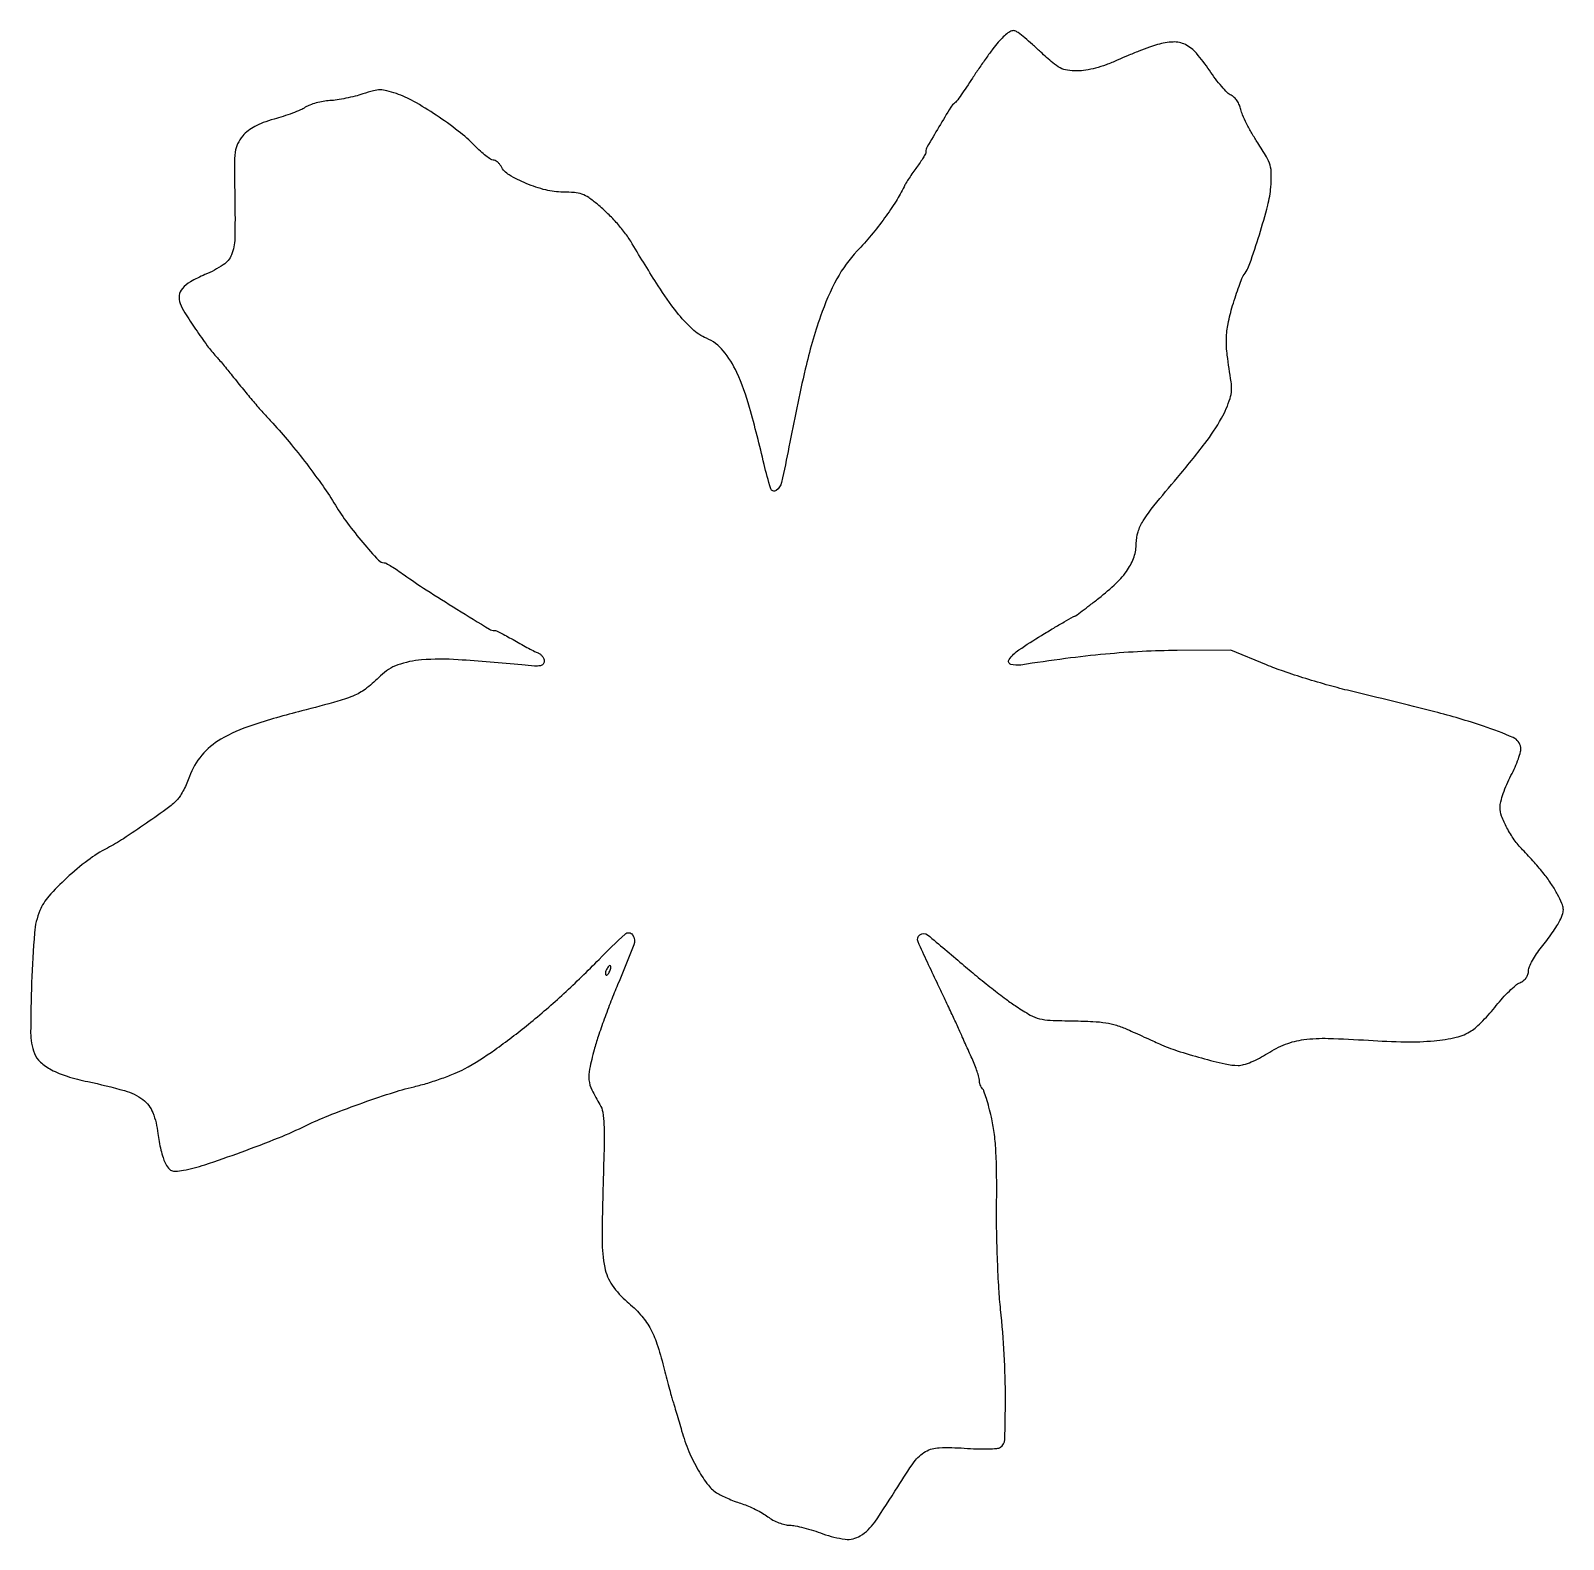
# Model space of a CAD drawing. Extents: x 1 to 431, y 1 to 424.
import ezdxf

# ---------------------------------------------------------------- set-up
doc = ezdxf.new("R2010")
doc.units = 0

msp = doc.modelspace()

# ---------------------------------------------------------------- linework, layer by layer
for points in [[(272.302407, 421.068053, 0.013613), (270.820859, 419.202508, 0.005432), (268.889015, 416.57003, 0.00537), (266.865783, 413.684336, 0.006737), (265.055433, 410.964471, -0.004371), (263.415971, 408.475892, -0.006181), (261.909747, 406.291339, -0.003717), (260.609116, 404.482661, -0.083709), (260.150232, 404.035107, 0.103789), (258.987443, 402.807006, 0.003819), (255.65837, 397.298482, 0.003203), (252.362604, 391.667914, 0.131541), (252, 390.313469, -0.12107), (251.867624, 389.774791, -0.013135), (251.240273, 388.648494, -0.015493), (250.404149, 387.330888, -0.011909), (249.413695, 385.94428, 0.008845), (248.353368, 384.478921, 0.007947), (247.306106, 382.924257, 0.007992), (246.411079, 381.499607, 0.024703), (245.870756, 380.5, -0.029874), (243.636149, 376.466158, -0.016221), (240.443791, 371.780346, -0.015524), (236.695856, 366.966487, -0.016683), (232.74198, 362.512134, 0.06643), (227.075601, 354.685502, 0.039813), (222.446419, 344.161451, 0.027343), (218.18827, 329.361098, 0.009354), (213.602702, 307.5, -0.007619), (211.555707, 297.569952, -0.187588), (210.023543, 295.278637, -0.507039), (208.496171, 295.798376, -0.018926), (206.633454, 302.62352, 0.010661), (202.553663, 318.607552, 0.039165), (198.981361, 328.408569, 0.065588), (195.171982, 334.500891, 0.119578), (190.503456, 337.998518, -0.086855), (186.485122, 340.621073, -0.038342), (182.18178, 345.309104, -0.02484), (176.941273, 352.707056, -0.00741), (169.686046, 364.49209, 0.025938), (167.80122, 367.313979, 0.02056), (165.489639, 370.16169, 0.019643), (162.829806, 372.947608, 0.018318), (159.898807, 375.584544, 0.022948), (157.452623, 377.44458, 0.066055), (155.558286, 378.412338, 0.064288), (153.448151, 378.866482, 0.0209), (150.255299, 379, -0.061074), (145.403525, 379.594858, -0.037791), (139.943331, 381.40153, -0.037101), (135.186679, 383.8133, -0.134391), (132.869835, 386.25, 0.051147), (132.416573, 386.919383, 0.050511), (131.835143, 387.485937, 0.055039), (131.219428, 387.873281, 0.113375), (130.667764, 388, -0.148376), (129.966552, 388.212771, -0.017443), (128.626628, 389.177647, -0.019669), (127.082585, 390.473698, -0.014918), (125.491202, 392.00901, 0.034143), (120.889597, 396.119133, 0.018243), (114.699282, 400.578774, 0.018038), (108.390769, 404.461749, 0.046854), (103.52855, 406.644972, 0.019965), (100.8267, 407.446746, 0.064834), (98.9747, 407.668295, 0.061198), (97.071337, 407.414286, 0.016444), (94.141801, 406.547099, -0.01792), (91.94765, 405.904634, -0.011999), (89.397936, 405.321034, -0.012092), (86.897093, 404.874133, -0.023208), (84.871537, 404.658118, 0.028562), (83.01454, 404.439957, 0.022901), (81.049764, 404.000909, 0.023458), (79.266279, 403.424594, 0.053057), (78, 402.788566, -0.040483), (76.62727, 402.055372, -0.011574), (74.389982, 401.144875, -0.011571), (71.808406, 400.23107, -0.012042), (69.221216, 399.450597, 0.019925), (66.209477, 398.490005, 0.035595), (63.837043, 397.431241, 0.042573), (61.958655, 396.211267, 0.052595), (60.455549, 394.764803, 0.062251), (59.01795, 392.547245, 0.081748), (58.334445, 390.237326, 0.032849), (58.116524, 386.540728, 0.002794), (58.234332, 377.024406, -0.009067), (58.232499, 365.974731, -0.089808), (57.32578, 361.442042, -0.155413), (55.005612, 358.601636, -0.04284), (49.858705, 355.843871, 0.02571), (45.782461, 353.836134, 0.088924), (43.515414, 351.97852, 0.146624), (42.643116, 350.002866, 0.122591), (42.917136, 347.717948, 0.050348), (44.19672, 345.160603, 0.008263), (47.236198, 340.532186, 0.00954), (50.505978, 335.919736, 0.02759), (53, 332.903576, -0.010022), (53.773251, 332.032621, -0.002844), (54.940625, 330.647549, -0.002864), (56.241411, 329.06794, -0.003027), (57.5, 327.502343, 0.003371), (60.654651, 323.583705, 0.005197), (63.440361, 320.242238, 0.005662), (66.104248, 317.184437, 0.005378), (68.882269, 314.134288, -0.014429), (73.471085, 308.909036, -0.009857), (78.390852, 302.725539, -0.009938), (82.956419, 296.49626, -0.017565), (86.435451, 291.15679, 0.024453), (89.801277, 286.143368, 0.01589), (94.146046, 280.680908, 0.008729), (98.500896, 275.727241, 0.2111), (100.146636, 275, -0.129504), (100.678623, 274.859861, -0.007516), (102.142047, 274.00206, -0.011007), (103.865393, 272.904185, -0.007848), (105.747685, 271.602759, 0.012061), (111.895974, 267.427923, 0.004805), (120.516241, 261.990018, 0.001263), (129.643539, 256.385933, 0.137894), (131.016317, 256, -0.107694), (131.579193, 255.87734, -0.007428), (133.057124, 255.174364, -0.010308), (134.804424, 254.265928, -0.007554), (136.705994, 253.189325, 0.005151), (138.66972, 252.065032, 0.005571), (140.605823, 251.011016, 0.00527), (142.284828, 250.143611, 0.026681), (143.25, 249.72071, -0.076562), (143.918976, 249.344364, -0.065294), (144.485938, 248.76563, -0.067333), (144.869299, 248.080684, -0.094226), (145, 247.39329, -0.180775), (144.689828, 246.563429, -0.173658), (143.905687, 246.12323, -0.059024), (142.280354, 246.042321, -0.007349), (138.75, 246.335554, 0.007613), (120.864573, 247.811637, 0.036011), (110.584658, 247.761538, 0.066675), (103.913721, 246.339547, 0.111009), (99.080311, 243.280311, -0.029548), (95.274984, 239.899997, -0.062211), (91.897007, 237.861438, -0.037063), (87.146183, 236.156134, -0.00512), (77, 233.453837, 0.015642), (62.956509, 229.39527, 0.054285), (54.340897, 225.53662, 0.08482), (48.935817, 220.995263, 0.091151), (45.507471, 215.021174, -0.018457), (44.78365, 213.188217, -0.01637), (43.8993, 211.337398, -0.016662), (42.992908, 209.723816, -0.047349), (42.22367, 208.69011, -0.051312), (39.667386, 206.384504, -0.006058), (33.426269, 201.936133, -0.007632), (26.983415, 197.604967, -0.024235), (22.5, 194.989319, 0.041438), (16.993048, 191.517561, 0.02538), (11.098789, 186.592326, 0.024643), (6.054424, 181.438829, 0.08303), (3.558653, 177.455721, 0.079354), (2.057587, 171.205129, 0.009895), (1.252453, 157.222897, 0.009273), (0.982937, 143.176416, 0.091242), (2.045845, 137.379419, 0.119948), (3.719863, 134.943387, 0.060644), (6.793433, 132.800589, 0.046253), (11.205581, 130.959857, 0.023962), (16.990322, 129.452625, -0.016813), (27.312455, 126.920144, -0.09106), (32.469788, 124.391654, -0.142458), (35.232659, 120.759762, -0.063776), (36.672011, 114.876483, 0.017373), (37.007758, 112.613674, 0.014921), (37.513916, 110.260686, 0.015174), (38.102424, 108.151242, 0.04115), (38.684645, 106.713086, 0.035499), (39.609202, 105.163296, 0.143311), (40.458304, 104.48051, 0.121253), (41.622878, 104.303024, 0.022272), (43.794769, 104.597187, 0.03519), (49.801053, 106.127702, 0.007414), (60.03455, 109.686617, 0.008212), (70.516404, 113.703258, 0.018745), (78.249244, 117.15514, -0.020184), (84.395801, 119.877739, -0.007911), (93.073434, 123.151836, -0.007941), (101.88404, 126.160678, -0.019252), (108.5, 128.025255, 0.014423), (112.320255, 129.062211, 0.011667), (116.357343, 130.387639, 0.011838), (120.026164, 131.786354, 0.029614), (122.610105, 133.025375, 0.027642), (131.100313, 138.367277, 0.016568), (140.589357, 145.580977, 0.015326), (150.51708, 154.179747, 0.013419), (160.361579, 163.75, -0.012697), (167.65746, 170.863134, -0.449312), (169.761994, 170.657842, -0.255353), (170.1332, 167.795662, -0.008156), (165.564996, 156.598279, 0.008265), (163.709916, 152.048349, 0.006107), (161.802794, 146.956899, 0.006175), (160.118629, 142.100793, 0.013759), (158.985378, 138.357457, 0.015268), (157.693263, 132.982447, 0.077749), (157.539383, 129.919492, 0.087924), (158.341604, 127.133727, 0.022469), (160.603696, 123, -0.097896), (161.384918, 120.862975, -0.028715), (161.728079, 117.368558, -0.015435), (161.782629, 111.690379, -0.00267), (161.496778, 100.946903, 0.007061), (161.211979, 84.965404, 0.050973), (161.965428, 77.314444, 0.100011), (164.07849, 72.307903, 0.067984), (168.236166, 67.703851, -0.034763), (171.986906, 64.066599, -0.054954), (174.592545, 60.428042, -0.047407), (176.584128, 55.931205, -0.019299), (178.45845, 49.5, 0.002026), (179.186659, 46.636715, 0.002119), (179.927445, 43.821875, 0.002032), (180.587539, 41.395669, 0.009374), (181.001672, 40, -0.003749), (181.417828, 38.653256, -0.000964), (182.06943, 36.471875, -0.000982), (182.803091, 33.980469, -0.000998), (183.522869, 31.5, 0.028795), (185.550626, 25.730937, 0.031877), (188.170932, 20.432963, 0.034353), (191.013685, 16.202984, 0.097352), (193.683275, 13.878966, 0.02081), (195.046383, 13.168279, 0.010005), (196.847587, 12.366121, 0.009901), (198.762709, 11.603052, 0.013965), (200.5, 11.005201, -0.025299), (202.263105, 10.353423, -0.01578), (204.260088, 9.42244, -0.015826), (206.175569, 8.377385, -0.027543), (207.683278, 7.376235, 0.038143), (209.118284, 6.466546, 0.029756), (210.797344, 5.698019, 0.030553), (212.456737, 5.168907, 0.061974), (213.814219, 5, -0.049244), (215.362542, 4.847137, -0.013345), (217.766917, 4.300612, -0.013372), (220.476297, 3.53049, -0.013515), (223.130941, 2.619104, 0.058513), (229.369821, 1.086759, 0.172864), (233.615045, 2.02891, 0.101549), (237.649981, 5.88811, 0.01358), (244.114593, 15.796342, -0.017098), (248.747192, 22.788694, -0.10693), (251.901514, 25.659777, -0.124099), (255.745955, 26.758773, -0.026296), (262.769053, 26.610734, 0.010586), (266.247133, 26.428023, 0.01467), (269.369644, 26.421858, 0.012094), (271.92235, 26.553569, 0.126871), (272.905172, 26.888159, 0.245179), (274.131816, 29.084203, 0.006806), (274.299457, 40.323714, 0.01371), (273.971378, 52.883666, 0.01341), (272.955458, 65.5, -0.012101), (272.470952, 71.326263, -0.005208), (272.094029, 79.115625, -0.005149), (271.864405, 87.421757, -0.006782), (271.835794, 95, 0.0049), (271.835694, 103.811717, 0.012428), (271.613825, 110.209203, 0.016793), (271.146974, 115.208982, 0.025574), (270.375787, 119.5, 0.008156), (269.687344, 122.250351, 0.010875), (268.967449, 124.722812, 0.008308), (268.291225, 126.751854, 0.101455), (267.872233, 127.45, -0.063112), (267.537962, 127.92152, -0.036659), (267.256219, 128.556943, -0.036065), (267.063963, 129.246348, -0.050008), (267, 129.884276, 0.070305), (266.881196, 130.725019, 0.011933), (266.394267, 132.273727, 0.012827), (265.727386, 134.077427, 0.011107), (264.937929, 135.934276, -0.000723), (264.052654, 137.901982, -0.000566), (263.097341, 140.040068, -0.000572), (262.212751, 142.032025, -0.001401), (261.567772, 143.5, 0.005972), (260.773121, 145.26464, 0.000906), (259.137045, 148.768246, 0.001015), (257.189771, 152.89681, 0.000879), (255.129843, 157.22169, -0.005693), (249.821099, 168.649734, -0.351949), (250.346134, 170.677745, -0.344992), (252.462784, 170.627431, -0.005601), (262.164289, 162.466222, 0.006173), (266.170423, 159.103953, 0.005215), (270.488254, 155.644579, 0.005263), (274.492143, 152.572246, 0.014592), (277.391468, 150.525083, 0.016725), (281.265972, 148.138034, 0.068055), (283.827866, 147.106397, 0.051694), (286.889511, 146.663629, 0.006975), (293.391468, 146.492091, -0.009056), (298.81056, 146.326541, -0.027099), (302.496915, 145.946109, -0.03622), (305.481046, 145.249197, -0.030946), (308.5, 144.100061, 0.000191), (310.706145, 143.101076, 0.000132), (313.20625, 141.970924, 0.000133), (315.611843, 140.885026, 0.000271), (317.5, 140.034537, 0.027251), (322.475027, 138.115295, 0.011778), (329.281956, 136.082974, 0.010318), (335.923875, 134.415626, 0.056389), (339.597508, 134, 0.073388), (341.106497, 134.222682, 0.02426), (343.222418, 134.974823, 0.023225), (345.553394, 136.062223, 0.022354), (347.804264, 137.373894, -0.050609), (352.831101, 139.934952, -0.060378), (357.982294, 141.247305, -0.039505), (364.844498, 141.58989, -0.009758), (376.112696, 141.041795, 0.01317), (386.424111, 140.610749, 0.026691), (394.53721, 140.918631, 0.03399), (400.735566, 141.914178, 0.085753), (404.9331, 143.680442, 0.042391), (406.305833, 144.732941, 0.013443), (408.167099, 146.522399, 0.013314), (410.143685, 148.637515, 0.014431), (411.950689, 150.800065, -0.016355), (413.727951, 152.910471, -0.017066), (415.615178, 154.869431, -0.016996), (417.355894, 156.445911, -0.068711), (418.562828, 157.21058, 0.057676), (419.582722, 157.825755, 0.071276), (420.354919, 158.621293, 0.076365), (420.834733, 159.552539, 0.081009), (421, 160.565901, -0.100675), (421.233247, 161.712578, -0.025637), (422.06721, 163.427572, -0.025077), (423.242465, 165.327294, -0.023074), (424.633057, 167.155386, 0.013188), (426.134858, 169.050737, 0.010766), (427.643025, 171.153663, 0.010916), (428.947579, 173.150063, 0.027856), (429.778019, 174.665594, 0.030033), (430.571734, 176.62136, 0.103273), (430.73439, 177.974172, 0.083318), (430.358176, 179.432883, 0.015458), (429.150018, 181.936688, 0.027753), (427.511377, 184.69546, 0.018165), (425.338168, 187.689923, 0.015829), (422.617252, 190.948138, 0.01055), (419.307053, 194.511867, -0.039352), (416.988266, 197.315836, -0.031087), (414.92945, 200.672706, -0.031564), (413.447995, 203.946989, -0.090867), (413.002145, 206.389547, -0.063356), (413.204616, 207.972295, -0.019268), (413.902576, 210.291656, -0.018957), (414.892938, 212.85455, -0.019614), (416.064429, 215.305451, 0.017317), (417.213006, 217.68032, 0.020096), (418.133919, 220.015394, 0.01955), (418.749902, 222.032592, 0.101996), (418.812284, 223.186966, 0.256834), (416.68837, 225.968679, 0.02389), (408.337521, 229.189637, 0.017549), (394.68634, 233.192921, 0.003873), (371, 239.050096, -0.009853), (365.100961, 240.583895, -0.006937), (358.528125, 242.530686, -0.007004), (352.28965, 244.569268, -0.014579), (347.5, 246.366644), (337.5, 250.455665), (322.5, 250.398249, 0.011971), (312.676614, 250.125397, 0.010254), (302.355341, 249.378723, 0.009338), (291.149953, 248.12525, 0.006653), (278.64895, 246.320461, -0.114261), (275.819992, 246.521222, -0.507161), (275.360708, 247.846115, -0.09112), (278.0929, 250.570856, -0.01492), (284.398325, 254.634333, -0.001735), (287.836335, 256.691215, -0.002763), (290.792377, 258.423835, -0.000593), (293.397046, 259.927113, -0.131312), (293.669791, 260, 0.159935), (293.929755, 260.085338, 0.001121), (295.822031, 261.484278, 0.004166), (297.981014, 263.115982, 0.002637), (300.472577, 265.05286, 0.02386), (305.370708, 269.295217, 0.052549), (308.57319, 273.064269, 0.0686), (310.380984, 276.691881, 0.081514), (311, 280.463663, -0.076463), (311.492331, 283.664233, -0.063295), (312.936912, 286.800149, -0.031404), (315.9636, 291.031784, -0.004912), (322.528113, 298.929058, 0.01223), (330.237092, 308.484203, 0.035657), (334.901441, 315.555225, 0.053621), (337.288918, 321.128939, 0.115787), (337.599542, 325.757194, -0.009672), (336.515019, 333.226452, -0.03609), (336.265093, 337.96462, -0.045913), (336.725598, 342.08834, -0.023374), (338.015618, 347.146551, -0.005009), (338.92995, 350.036008, -0.006729), (339.819547, 352.633674, -0.004787), (340.612583, 354.786318, -0.068867), (341.002527, 355.5, 0.075185), (342.82855, 358.94422, 0.009252), (345.505607, 367.052383, 0.010998), (347.862134, 375.297113, 0.045048), (348.722838, 380.422782, 0.01912), (348.866809, 384.200085, 0.071944), (348.528072, 386.539771, 0.061207), (347.515072, 388.872512, 0.011361), (345.047841, 392.854873, -0.013318), (343.419342, 395.506563, -0.013666), (341.948958, 398.218782, -0.013519), (340.803528, 400.636657, -0.05455), (340.311775, 402.191125, 0.054219), (339.927316, 403.409224, 0.046279), (339.273691, 404.58727, 0.048429), (338.4622, 405.558913, 0.08603), (337.60775, 406.151731, -0.088486), (336.550496, 406.892915, -0.016851), (334.944151, 408.620124, -0.017501), (333.186022, 410.792201, -0.015298), (331.5, 413.17969, 0.031674), (327.902521, 417.935565, 0.1001), (324.762585, 420.37415, 0.12478), (321.339942, 421.112681, 0.063314), (316.963088, 420.396398, 0.014498), (314.714594, 419.657086, 0.006055), (311.726418, 418.536512, 0.005985), (308.55495, 417.259285, 0.007719), (305.675196, 416.006766, -0.017968), (302.540013, 414.7189, -0.023046), (299.567948, 413.774241, -0.025547), (296.840353, 413.191216, -0.039896), (294.44772, 413, -0.036687), (291.673499, 413.203833, -0.083391), (289.679868, 413.849226, -0.058002), (287.596391, 415.260434, -0.010946), (284.175763, 418.340866, 0.007768), (281.889538, 420.426186, 0.009896), (279.714377, 422.273776, 0.008095), (277.846203, 423.748282, 0.077797), (276.958286, 424.229554, 0.175272), (276.108292, 424.224793, 0.061049), (275.00267, 423.656805, 0.045563), (273.716785, 422.60074, 0.023444)], [(162.458881, 160.933469, 0.049364), (162.242038, 160.490157, 0.059701), (162.133355, 160.040231, 0.070517), (162.142323, 159.651151, 0.156651), (162.276326, 159.390341, 0.281567), (162.50546, 159.335123, 0.118528), (162.786868, 159.507038, 0.069269), (163.083816, 159.899181, 0.035865), (163.345077, 160.456872, 0.029555), (163.696703, 161.564815, 0.344086), (163.525317, 161.954259, 0.36195), (163.120758, 161.871774, 0.030391)]]:
    msp.add_lwpolyline(points, format="xyb", close=True)

doc.saveas('drawing.dxf')
